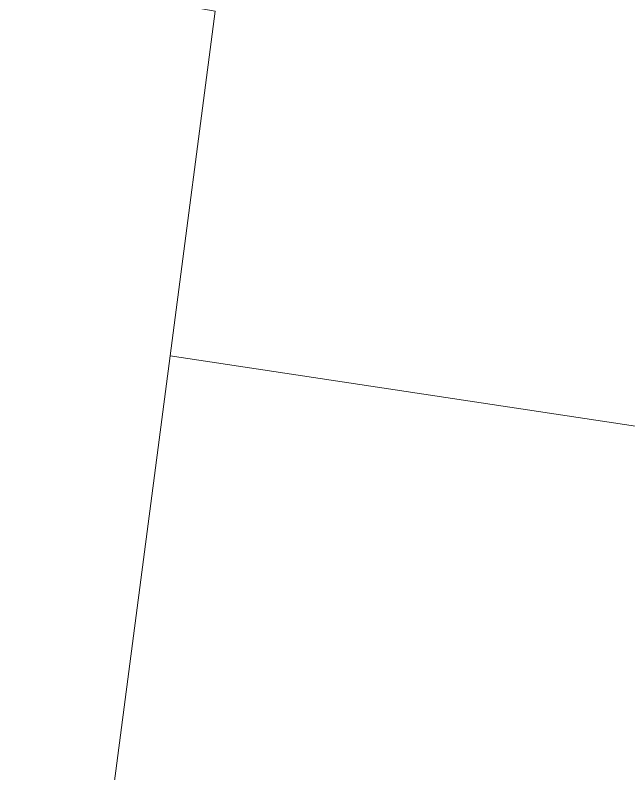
# Model space of a CAD drawing. Header units: metres. Extents: x 240566 to 246015, y 6282606 to 6289108.
# Drawn here: x 244935 to 245323.7, y 6285304.9 to 6285785.5 of the extents above; entities that cross this region are included whole.
import ezdxf

# ---------------------------------------------------------------- set-up
doc = ezdxf.new("R2010")
doc.units = ezdxf.units.M
doc.layers.add('Cadastre Land Parcels_SP_EXT', color=9, linetype='Continuous', lineweight=5)

msp = doc.modelspace()

# ---------------------------------------------------------------- linework, layer by layer
at = {"layer": 'Cadastre Land Parcels_SP_EXT', "linetype": 'Continuous'}
msp.add_lwpolyline([(244952.33, 6284952.19), (245033.18, 6285569.71), (245061.69, 6285788.02), (245043.77, 6285791.1), (245089.77, 6286166.49), (245123.03, 6286437.32), (244725.3, 6286491.82), (244725.3, 6286491.82), (244104.05, 6286565.45), (244023.08, 6285926.27), (243807.74, 6285949.17), (243915.95, 6285851.05), (244015.68, 6285610.61), (244081.33, 6285525.67), (244101.31, 6285473.48), (244200.56, 6285460.36), (244197.74, 6285440.41), (244437.94, 6285408.5), (244382.65, 6285012.88)], dxfattribs=at)
for points in [[(245576.44, 6285549.8), (245600.7, 6285570.87), (245546.71, 6285647.58), (245435.47, 6285678.71), (245407.27, 6285742.9), (245395.15, 6285744.58), (245397.98, 6285764.08), (245380.97, 6285802.7), (245353.68, 6285931.07), (245353.26, 6285960.8), (245355.78, 6285981.52), (245357.44, 6285999.76), (245357.72, 6286024.08), (245359.11, 6286052.53), (245358.7, 6286078.6), (245358.24, 6286106.45), (245354.27, 6286129.77), (245089.77, 6286166.49), (245043.77, 6285791.1), (245061.69, 6285788.03), (245033.18, 6285569.71), (245554.39, 6285490.83), (245576.44, 6285549.8)], [(245554.39, 6285490.83), (245033.18, 6285569.71), (244952.33, 6284952.19), (245591.04, 6284868.11), (245618.93, 6284864.41), (245551.59, 6285126.02), (245483.89, 6285208.03), (245509.99, 6285338.81), (245528.69, 6285422.45), (245554.39, 6285490.83)]]:
    msp.add_lwpolyline(points, close=True, dxfattribs=at)

doc.saveas('drawing.dxf')
